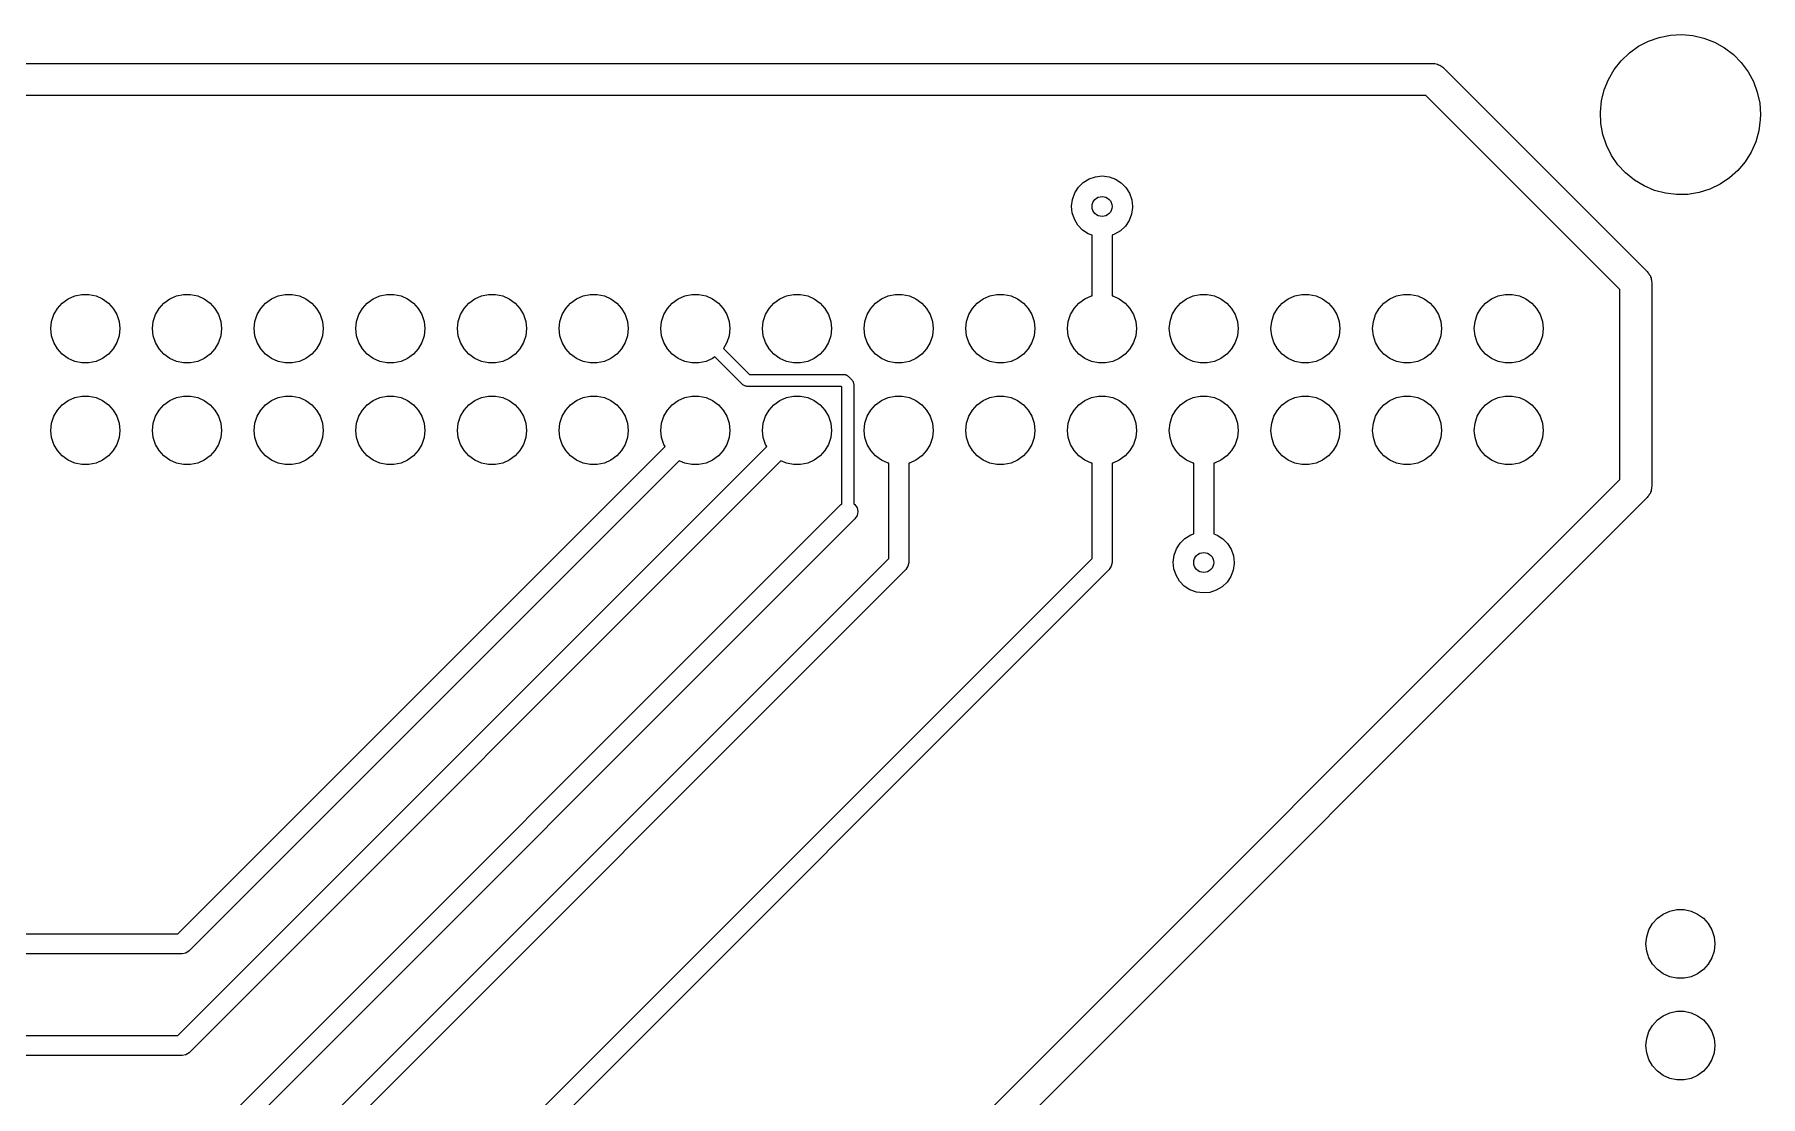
# Model space of a CAD drawing. Extents: x 29 to 117, y -165 to -20.
# Drawn here: x 73.45 to 116.57, y -46.99 to -20.47 of the extents above; entities that cross this region are included whole.
import ezdxf

# ---------------------------------------------------------------- set-up
doc = ezdxf.new("R2010")
doc.units = 0
doc.layers.add('BLACK', color=7, linetype='CONTINUOUS')

msp = doc.modelspace()

# ---------------------------------------------------------------- linework, layer by layer
at = {"layer": 'BLACK', "linetype": 'CONTINUOUS'}
for p, q in [((113.525, -20.7647), (113.776, -20.6345)), ((113.776, -20.6345), (114.042, -20.5409)), ((114.042, -20.5409), (114.319, -20.4858)), ((114.319, -20.4858), (114.601, -20.4702)), ((114.601, -20.4702), (114.883, -20.4946)), ((114.883, -20.4946), (115.158, -20.5584)), ((115.158, -20.5584), (115.422, -20.6603)), ((115.422, -20.6603), (115.668, -20.7984)), ((112.916, -21.3458), (113.091, -21.124)), ((113.091, -21.124), (113.295, -20.929)), ((113.295, -20.929), (113.525, -20.7647)), ((115.668, -20.7984), (115.893, -20.9698)), ((115.893, -20.9698), (116.091, -21.1711)), ((39.16, -21.19), (108.375, -21.19)), ((108.375, -21.19), (108.406, -21.1949)), ((108.406, -21.1949), (108.438, -21.1949)), ((108.438, -21.1949), (108.468, -21.2047)), ((108.468, -21.2047), (108.499, -21.2096)), ((108.499, -21.2096), (108.527, -21.2239)), ((108.527, -21.2239), (108.557, -21.2336)), ((108.557, -21.2336), (108.582, -21.2521)), ((108.582, -21.2521), (108.61, -21.2664)), ((108.61, -21.2664), (108.632, -21.2887)), ((108.632, -21.2887), (108.658, -21.3072)), ((108.658, -21.3072), (113.738, -26.3872)), ((112.774, -21.5901), (112.916, -21.3458)), ((116.091, -21.1711), (116.259, -21.3983)), ((116.259, -21.3983), (116.393, -21.647)), ((108.209, -21.99), (39.3257, -21.99)), ((113.055, -26.8357), (108.209, -21.99)), ((112.6, -22.1261), (112.668, -21.852)), ((112.668, -21.852), (112.774, -21.5901)), ((116.393, -21.647), (116.491, -21.912)), ((116.491, -21.912), (116.55, -22.1882)), ((112.571, -22.4072), (112.6, -22.1261)), ((112.582, -22.6895), (112.571, -22.4072)), ((116.55, -22.1882), (116.57, -22.47)), ((112.633, -22.9674), (112.582, -22.6895)), ((116.566, -22.5956), (116.528, -22.8756)), ((116.57, -22.47), (116.566, -22.5956)), ((112.722, -23.2354), (112.633, -22.9674)), ((112.849, -23.4881), (112.722, -23.2354)), ((116.452, -23.1475), (116.338, -23.4059)), ((116.528, -22.8756), (116.452, -23.1475)), ((113.009, -23.7205), (112.849, -23.4881)), ((116.188, -23.6456), (116.006, -23.8618)), ((116.338, -23.4059), (116.188, -23.6456)), ((99.6509, -24.1645), (99.7956, -24.0755)), ((99.7956, -24.0755), (99.9564, -24.0208)), ((99.9564, -24.0208), (100.125, -24.003)), ((100.125, -24.003), (100.294, -24.0231)), ((100.294, -24.0231), (100.454, -24.0801)), ((100.454, -24.0801), (100.597, -24.1711)), ((113.201, -23.9279), (113.009, -23.7205)), ((113.42, -24.1063), (113.201, -23.9279)), ((113.662, -24.252), (113.42, -24.1063)), ((115.796, -24.0503), (115.561, -24.2073)), ((116.006, -23.8618), (115.796, -24.0503)), ((99.3794, -24.5858), (99.4375, -24.4262)), ((99.4375, -24.4262), (99.5295, -24.2834)), ((99.5295, -24.2834), (99.6509, -24.1645)), ((100.597, -24.1711), (100.717, -24.2917)), ((100.717, -24.2917), (100.807, -24.4358)), ((100.807, -24.4358), (100.863, -24.5962)), ((113.922, -24.3622), (113.662, -24.252)), ((114.195, -24.4346), (113.922, -24.3622)), ((114.476, -24.4678), (114.195, -24.4346)), ((114.758, -24.4611), (114.476, -24.4678)), ((115.037, -24.4147), (114.758, -24.4611)), ((115.306, -24.3296), (115.037, -24.4147)), ((115.561, -24.2073), (115.306, -24.3296)), ((99.3581, -24.7544), (99.3794, -24.5858)), ((99.3747, -24.9234), (99.3581, -24.7544)), ((99.4283, -25.0846), (99.3747, -24.9234)), ((100.858, -24.9545), (100.798, -25.1133)), ((100.882, -24.7863), (100.858, -24.9545)), ((100.863, -24.5962), (100.882, -24.765)), ((100.882, -24.765), (100.882, -24.7863)), ((99.5163, -25.2299), (99.4283, -25.0846)), ((99.6343, -25.3521), (99.5163, -25.2299)), ((99.7764, -25.4451), (99.6343, -25.3521)), ((100.581, -25.372), (100.435, -25.4589)), ((100.704, -25.2548), (100.581, -25.372)), ((100.798, -25.1133), (100.704, -25.2548)), ((99.87, -25.4799), (99.7764, -25.4451)), ((99.87, -26.9927), (99.87, -25.4799)), ((100.435, -25.4589), (100.37, -25.48)), ((100.37, -25.48), (100.37, -26.9927)), ((113.738, -26.3872), (113.756, -26.4126)), ((113.756, -26.4126), (113.779, -26.4349)), ((113.779, -26.4349), (113.793, -26.4629)), ((113.793, -26.4629), (113.811, -26.4884)), ((113.811, -26.4884), (113.821, -26.5183)), ((113.821, -26.5183), (113.835, -26.5464)), ((113.835, -26.5464), (113.84, -26.5775)), ((113.84, -26.5775), (113.85, -26.6074)), ((113.85, -26.6074), (113.85, -26.6389)), ((113.85, -26.6389), (113.855, -26.67)), ((113.855, -26.67), (113.855, -31.75)), ((74.1439, -27.1752), (74.2895, -27.0694)), ((74.2895, -27.0694), (74.4539, -26.9961)), ((74.4539, -26.9961), (74.63, -26.9587)), ((74.63, -26.9587), (74.81, -26.9587)), ((74.81, -26.9587), (74.9861, -26.9961)), ((74.9861, -26.9961), (75.1505, -27.0694)), ((75.1505, -27.0694), (75.2961, -27.1752)), ((76.6839, -27.1752), (76.8295, -27.0694)), ((76.8295, -27.0694), (76.9939, -26.9961)), ((76.9939, -26.9961), (77.17, -26.9587)), ((77.17, -26.9587), (77.35, -26.9587)), ((77.35, -26.9587), (77.5261, -26.9961)), ((77.5261, -26.9961), (77.6905, -27.0694)), ((77.6905, -27.0694), (77.8361, -27.1752)), ((79.2239, -27.1752), (79.3695, -27.0694)), ((79.3695, -27.0694), (79.5339, -26.9961)), ((79.5339, -26.9961), (79.71, -26.9587)), ((79.71, -26.9587), (79.89, -26.9587)), ((79.89, -26.9587), (80.0661, -26.9961)), ((80.0661, -26.9961), (80.2305, -27.0694)), ((80.2305, -27.0694), (80.3761, -27.1752)), ((81.7639, -27.1752), (81.9095, -27.0694)), ((81.9095, -27.0694), (82.0739, -26.9961)), ((82.0739, -26.9961), (82.25, -26.9587)), ((82.25, -26.9587), (82.43, -26.9587)), ((82.43, -26.9587), (82.6061, -26.9961)), ((82.6061, -26.9961), (82.7705, -27.0694)), ((82.7705, -27.0694), (82.9161, -27.1752)), ((84.3039, -27.1752), (84.4495, -27.0694)), ((84.4495, -27.0694), (84.6139, -26.9961)), ((84.6139, -26.9961), (84.79, -26.9587)), ((84.79, -26.9587), (84.97, -26.9587)), ((84.97, -26.9587), (85.1461, -26.9961)), ((85.1461, -26.9961), (85.3105, -27.0694)), ((85.3105, -27.0694), (85.4561, -27.1752)), ((86.8439, -27.1752), (86.9895, -27.0694)), ((86.9895, -27.0694), (87.1539, -26.9961)), ((87.1539, -26.9961), (87.33, -26.9587)), ((87.33, -26.9587), (87.51, -26.9587)), ((87.51, -26.9587), (87.6861, -26.9961)), ((87.6861, -26.9961), (87.8505, -27.0694)), ((87.8505, -27.0694), (87.9961, -27.1752)), ((89.3839, -27.1752), (89.5295, -27.0694)), ((89.5295, -27.0694), (89.6939, -26.9961)), ((89.6939, -26.9961), (89.87, -26.9587)), ((89.87, -26.9587), (90.05, -26.9587)), ((90.05, -26.9587), (90.2261, -26.9961)), ((90.2261, -26.9961), (90.3905, -27.0694)), ((90.3905, -27.0694), (90.5361, -27.1752)), ((91.9239, -27.1752), (92.0695, -27.0694)), ((92.0695, -27.0694), (92.2339, -26.9961)), ((92.2339, -26.9961), (92.41, -26.9587)), ((92.41, -26.9587), (92.59, -26.9587)), ((92.59, -26.9587), (92.7661, -26.9961)), ((92.7661, -26.9961), (92.9305, -27.0694)), ((92.9305, -27.0694), (93.0761, -27.1752)), ((94.4639, -27.1752), (94.6095, -27.0694)), ((94.6095, -27.0694), (94.7739, -26.9961)), ((94.7739, -26.9961), (94.95, -26.9587)), ((94.95, -26.9587), (95.13, -26.9587)), ((95.13, -26.9587), (95.3061, -26.9961)), ((95.3061, -26.9961), (95.4705, -27.0694)), ((95.4705, -27.0694), (95.6161, -27.1752)), ((97.0039, -27.1752), (97.1495, -27.0694)), ((97.1495, -27.0694), (97.3139, -26.9961)), ((97.3139, -26.9961), (97.49, -26.9587)), ((97.49, -26.9587), (97.67, -26.9587)), ((97.67, -26.9587), (97.8461, -26.9961)), ((97.8461, -26.9961), (98.0105, -27.0694)), ((98.0105, -27.0694), (98.1561, -27.1752)), ((99.5439, -27.1752), (99.6895, -27.0694)), ((99.6895, -27.0694), (99.8539, -26.9961)), ((99.8539, -26.9961), (99.87, -26.9927)), ((100.37, -26.9927), (100.386, -26.9961)), ((100.386, -26.9961), (100.55, -27.0694)), ((100.55, -27.0694), (100.696, -27.1752)), ((102.084, -27.1752), (102.23, -27.0694)), ((102.23, -27.0694), (102.394, -26.9961)), ((102.394, -26.9961), (102.57, -26.9587)), ((102.57, -26.9587), (102.75, -26.9587)), ((102.75, -26.9587), (102.926, -26.9961)), ((102.926, -26.9961), (103.09, -27.0694)), ((103.09, -27.0694), (103.236, -27.1752)), ((104.624, -27.1752), (104.769, -27.0694)), ((104.769, -27.0694), (104.934, -26.9961)), ((104.934, -26.9961), (105.11, -26.9587)), ((105.11, -26.9587), (105.29, -26.9587)), ((105.29, -26.9587), (105.466, -26.9961)), ((105.466, -26.9961), (105.63, -27.0694)), ((105.63, -27.0694), (105.776, -27.1752)), ((107.164, -27.1752), (107.309, -27.0694)), ((107.309, -27.0694), (107.474, -26.9961)), ((107.474, -26.9961), (107.65, -26.9587)), ((107.65, -26.9587), (107.83, -26.9587)), ((107.83, -26.9587), (108.006, -26.9961)), ((108.006, -26.9961), (108.17, -27.0694)), ((108.17, -27.0694), (108.316, -27.1752)), ((109.704, -27.1752), (109.849, -27.0694)), ((109.849, -27.0694), (110.014, -26.9961)), ((110.014, -26.9961), (110.19, -26.9587)), ((110.19, -26.9587), (110.37, -26.9587)), ((110.37, -26.9587), (110.546, -26.9961)), ((110.546, -26.9961), (110.71, -27.0694)), ((110.71, -27.0694), (110.856, -27.1752)), ((113.055, -31.5843), (113.055, -26.8357)), ((73.8778, -27.636), (73.9334, -27.4648)), ((73.9334, -27.4648), (74.0234, -27.3089)), ((74.0234, -27.3089), (74.1439, -27.1752)), ((75.2961, -27.1752), (75.4166, -27.3089)), ((75.4166, -27.3089), (75.5066, -27.4648)), ((75.5066, -27.4648), (75.5622, -27.636)), ((76.4178, -27.636), (76.4734, -27.4648)), ((76.4734, -27.4648), (76.5634, -27.3089)), ((76.5634, -27.3089), (76.6839, -27.1752)), ((77.8361, -27.1752), (77.9566, -27.3089)), ((77.9566, -27.3089), (78.0466, -27.4648)), ((78.0466, -27.4648), (78.1022, -27.636)), ((78.9578, -27.636), (79.0134, -27.4648)), ((79.0134, -27.4648), (79.1034, -27.3089)), ((79.1034, -27.3089), (79.2239, -27.1752)), ((80.3761, -27.1752), (80.4966, -27.3089)), ((80.4966, -27.3089), (80.5866, -27.4648)), ((80.5866, -27.4648), (80.6422, -27.636)), ((81.4978, -27.636), (81.5534, -27.4648)), ((81.5534, -27.4648), (81.6434, -27.3089)), ((81.6434, -27.3089), (81.7639, -27.1752)), ((82.9161, -27.1752), (83.0366, -27.3089)), ((83.0366, -27.3089), (83.1266, -27.4648)), ((83.1266, -27.4648), (83.1822, -27.636)), ((84.0378, -27.636), (84.0934, -27.4648)), ((84.0934, -27.4648), (84.1834, -27.3089)), ((84.1834, -27.3089), (84.3039, -27.1752)), ((85.4561, -27.1752), (85.5766, -27.3089)), ((85.5766, -27.3089), (85.6666, -27.4648)), ((85.6666, -27.4648), (85.7222, -27.636)), ((86.5778, -27.636), (86.6334, -27.4648)), ((86.6334, -27.4648), (86.7234, -27.3089)), ((86.7234, -27.3089), (86.8439, -27.1752)), ((87.9961, -27.1752), (88.1166, -27.3089)), ((88.1166, -27.3089), (88.2066, -27.4648)), ((88.2066, -27.4648), (88.2622, -27.636)), ((89.1178, -27.636), (89.1734, -27.4648)), ((89.1734, -27.4648), (89.2634, -27.3089)), ((89.2634, -27.3089), (89.3839, -27.1752)), ((90.5361, -27.1752), (90.6566, -27.3089)), ((90.6566, -27.3089), (90.7466, -27.4648)), ((90.7466, -27.4648), (90.8022, -27.636)), ((91.6578, -27.636), (91.7134, -27.4648)), ((91.7134, -27.4648), (91.8034, -27.3089)), ((91.8034, -27.3089), (91.9239, -27.1752)), ((93.0761, -27.1752), (93.1966, -27.3089)), ((93.1966, -27.3089), (93.2866, -27.4648)), ((93.2866, -27.4648), (93.3422, -27.636)), ((94.1978, -27.636), (94.2534, -27.4648)), ((94.2534, -27.4648), (94.3434, -27.3089)), ((94.3434, -27.3089), (94.4639, -27.1752)), ((95.6161, -27.1752), (95.7366, -27.3089)), ((95.7366, -27.3089), (95.8266, -27.4648)), ((95.8266, -27.4648), (95.8822, -27.636)), ((96.7378, -27.636), (96.7934, -27.4648)), ((96.7934, -27.4648), (96.8834, -27.3089)), ((96.8834, -27.3089), (97.0039, -27.1752)), ((98.1561, -27.1752), (98.2766, -27.3089)), ((98.2766, -27.3089), (98.3666, -27.4648)), ((98.3666, -27.4648), (98.4222, -27.636)), ((99.2778, -27.636), (99.3334, -27.4648)), ((99.3334, -27.4648), (99.4234, -27.3089)), ((99.4234, -27.3089), (99.5439, -27.1752)), ((100.696, -27.1752), (100.817, -27.3089)), ((100.817, -27.3089), (100.907, -27.4648)), ((100.907, -27.4648), (100.962, -27.636)), ((101.818, -27.636), (101.873, -27.4648)), ((101.873, -27.4648), (101.963, -27.3089)), ((101.963, -27.3089), (102.084, -27.1752)), ((103.236, -27.1752), (103.357, -27.3089)), ((103.357, -27.3089), (103.447, -27.4648)), ((103.447, -27.4648), (103.502, -27.636)), ((104.358, -27.636), (104.413, -27.4648)), ((104.413, -27.4648), (104.503, -27.3089)), ((104.503, -27.3089), (104.624, -27.1752)), ((105.776, -27.1752), (105.897, -27.3089)), ((105.897, -27.3089), (105.987, -27.4648)), ((105.987, -27.4648), (106.042, -27.636)), ((106.898, -27.636), (106.953, -27.4648)), ((106.953, -27.4648), (107.043, -27.3089)), ((107.043, -27.3089), (107.164, -27.1752)), ((108.316, -27.1752), (108.437, -27.3089)), ((108.437, -27.3089), (108.527, -27.4648)), ((108.527, -27.4648), (108.582, -27.636)), ((109.438, -27.636), (109.493, -27.4648)), ((109.493, -27.4648), (109.583, -27.3089)), ((109.583, -27.3089), (109.704, -27.1752)), ((110.856, -27.1752), (110.977, -27.3089)), ((110.977, -27.3089), (111.067, -27.4648)), ((111.067, -27.4648), (111.122, -27.636)), ((73.859, -27.815), (73.8778, -27.636)), ((73.8778, -27.994), (73.859, -27.815)), ((73.9334, -28.1652), (73.8778, -27.994)), ((75.5622, -27.994), (75.5066, -28.1652)), ((75.5622, -27.636), (75.581, -27.815)), ((75.581, -27.815), (75.5622, -27.994)), ((76.399, -27.815), (76.4178, -27.636)), ((76.4178, -27.994), (76.399, -27.815)), ((76.4734, -28.1652), (76.4178, -27.994)), ((78.1022, -27.994), (78.0466, -28.1652)), ((78.1022, -27.636), (78.121, -27.815)), ((78.121, -27.815), (78.1022, -27.994)), ((78.939, -27.815), (78.9578, -27.636)), ((78.9578, -27.994), (78.939, -27.815)), ((79.0134, -28.1652), (78.9578, -27.994)), ((80.6422, -27.994), (80.5866, -28.1652)), ((80.6422, -27.636), (80.661, -27.815)), ((80.661, -27.815), (80.6422, -27.994)), ((81.479, -27.815), (81.4978, -27.636)), ((81.4978, -27.994), (81.479, -27.815)), ((81.5534, -28.1652), (81.4978, -27.994)), ((83.1822, -27.994), (83.1266, -28.1652)), ((83.1822, -27.636), (83.201, -27.815)), ((83.201, -27.815), (83.1822, -27.994)), ((84.019, -27.815), (84.0378, -27.636)), ((84.0378, -27.994), (84.019, -27.815)), ((84.0934, -28.1652), (84.0378, -27.994)), ((85.7222, -27.994), (85.6666, -28.1652)), ((85.7222, -27.636), (85.741, -27.815)), ((85.741, -27.815), (85.7222, -27.994)), ((86.559, -27.815), (86.5778, -27.636)), ((86.5778, -27.994), (86.559, -27.815)), ((86.6334, -28.1652), (86.5778, -27.994)), ((88.2622, -27.994), (88.2066, -28.1652)), ((88.2622, -27.636), (88.281, -27.815)), ((88.281, -27.815), (88.2622, -27.994)), ((89.099, -27.815), (89.1178, -27.636)), ((89.1178, -27.994), (89.099, -27.815)), ((89.1734, -28.1652), (89.1178, -27.994)), ((90.8022, -27.994), (90.7466, -28.1652)), ((90.8022, -27.636), (90.821, -27.815)), ((90.821, -27.815), (90.8022, -27.994)), ((91.639, -27.815), (91.6578, -27.636)), ((91.6578, -27.994), (91.639, -27.815)), ((91.7134, -28.1652), (91.6578, -27.994)), ((93.3422, -27.994), (93.2866, -28.1652)), ((93.3422, -27.636), (93.361, -27.815)), ((93.361, -27.815), (93.3422, -27.994)), ((94.179, -27.815), (94.1978, -27.636)), ((94.1978, -27.994), (94.179, -27.815)), ((94.2534, -28.1652), (94.1978, -27.994)), ((95.8822, -27.994), (95.8266, -28.1652)), ((95.8822, -27.636), (95.901, -27.815)), ((95.901, -27.815), (95.8822, -27.994)), ((96.719, -27.815), (96.7378, -27.636)), ((96.7378, -27.994), (96.719, -27.815)), ((96.7934, -28.1652), (96.7378, -27.994)), ((98.4222, -27.994), (98.3666, -28.1652)), ((98.4222, -27.636), (98.441, -27.815)), ((98.441, -27.815), (98.4222, -27.994)), ((99.259, -27.815), (99.2778, -27.636)), ((99.2778, -27.994), (99.259, -27.815)), ((99.3334, -28.1652), (99.2778, -27.994)), ((100.962, -27.994), (100.907, -28.1652)), ((100.962, -27.636), (100.981, -27.815)), ((100.981, -27.815), (100.962, -27.994)), ((101.799, -27.815), (101.818, -27.636)), ((101.818, -27.994), (101.799, -27.815)), ((101.873, -28.1652), (101.818, -27.994)), ((103.502, -27.994), (103.447, -28.1652)), ((103.502, -27.636), (103.521, -27.815)), ((103.521, -27.815), (103.502, -27.994)), ((104.339, -27.815), (104.358, -27.636)), ((104.358, -27.994), (104.339, -27.815)), ((104.413, -28.1652), (104.358, -27.994)), ((106.042, -27.994), (105.987, -28.1652)), ((106.042, -27.636), (106.061, -27.815)), ((106.061, -27.815), (106.042, -27.994)), ((106.879, -27.815), (106.898, -27.636)), ((106.898, -27.994), (106.879, -27.815)), ((106.953, -28.1652), (106.898, -27.994)), ((108.582, -27.994), (108.527, -28.1652)), ((108.582, -27.636), (108.601, -27.815)), ((108.601, -27.815), (108.582, -27.994)), ((109.419, -27.815), (109.438, -27.636)), ((109.438, -27.994), (109.419, -27.815)), ((109.493, -28.1652), (109.438, -27.994)), ((111.122, -27.994), (111.067, -28.1652)), ((111.122, -27.636), (111.141, -27.815)), ((111.141, -27.815), (111.122, -27.994)), ((74.0234, -28.3211), (73.9334, -28.1652)), ((74.1439, -28.4548), (74.0234, -28.3211)), ((74.2895, -28.5606), (74.1439, -28.4548)), ((75.2961, -28.4548), (75.1505, -28.5606)), ((75.4166, -28.3211), (75.2961, -28.4548)), ((75.5066, -28.1652), (75.4166, -28.3211)), ((76.5634, -28.3211), (76.4734, -28.1652)), ((76.6839, -28.4548), (76.5634, -28.3211)), ((76.8295, -28.5606), (76.6839, -28.4548)), ((77.8361, -28.4548), (77.6905, -28.5606)), ((77.9566, -28.3211), (77.8361, -28.4548)), ((78.0466, -28.1652), (77.9566, -28.3211)), ((79.1034, -28.3211), (79.0134, -28.1652)), ((79.2239, -28.4548), (79.1034, -28.3211)), ((79.3695, -28.5606), (79.2239, -28.4548)), ((80.3761, -28.4548), (80.2305, -28.5606)), ((80.4966, -28.3211), (80.3761, -28.4548)), ((80.5866, -28.1652), (80.4966, -28.3211)), ((81.6434, -28.3211), (81.5534, -28.1652)), ((81.7639, -28.4548), (81.6434, -28.3211)), ((81.9095, -28.5606), (81.7639, -28.4548)), ((82.9161, -28.4548), (82.7705, -28.5606)), ((83.0366, -28.3211), (82.9161, -28.4548)), ((83.1266, -28.1652), (83.0366, -28.3211)), ((84.1834, -28.3211), (84.0934, -28.1652)), ((84.3039, -28.4548), (84.1834, -28.3211)), ((84.4495, -28.5606), (84.3039, -28.4548)), ((85.4561, -28.4548), (85.3105, -28.5606)), ((85.5766, -28.3211), (85.4561, -28.4548)), ((85.6666, -28.1652), (85.5766, -28.3211)), ((86.7234, -28.3211), (86.6334, -28.1652)), ((86.8439, -28.4548), (86.7234, -28.3211)), ((86.9895, -28.5606), (86.8439, -28.4548)), ((87.9961, -28.4548), (87.8505, -28.5606)), ((88.1166, -28.3211), (87.9961, -28.4548)), ((88.2066, -28.1652), (88.1166, -28.3211)), ((89.2634, -28.3211), (89.1734, -28.1652)), ((89.3839, -28.4548), (89.2634, -28.3211)), ((89.5295, -28.5606), (89.3839, -28.4548)), ((90.7466, -28.1652), (90.6645, -28.3074)), ((90.6645, -28.3074), (91.3158, -28.9586)), ((91.8034, -28.3211), (91.7134, -28.1652)), ((91.9239, -28.4548), (91.8034, -28.3211)), ((92.0695, -28.5606), (91.9239, -28.4548)), ((93.0761, -28.4548), (92.9305, -28.5606)), ((93.1966, -28.3211), (93.0761, -28.4548)), ((93.2866, -28.1652), (93.1966, -28.3211)), ((94.3434, -28.3211), (94.2534, -28.1652)), ((94.4639, -28.4548), (94.3434, -28.3211)), ((94.6095, -28.5606), (94.4639, -28.4548)), ((95.6161, -28.4548), (95.4705, -28.5606)), ((95.7366, -28.3211), (95.6161, -28.4548)), ((95.8266, -28.1652), (95.7366, -28.3211)), ((96.8834, -28.3211), (96.7934, -28.1652)), ((97.0039, -28.4548), (96.8834, -28.3211)), ((97.1495, -28.5606), (97.0039, -28.4548)), ((98.1561, -28.4548), (98.0105, -28.5606)), ((98.2766, -28.3211), (98.1561, -28.4548)), ((98.3666, -28.1652), (98.2766, -28.3211)), ((99.4234, -28.3211), (99.3334, -28.1652)), ((99.5439, -28.4548), (99.4234, -28.3211)), ((99.6895, -28.5606), (99.5439, -28.4548)), ((100.696, -28.4548), (100.55, -28.5606)), ((100.817, -28.3211), (100.696, -28.4548)), ((100.907, -28.1652), (100.817, -28.3211)), ((101.963, -28.3211), (101.873, -28.1652)), ((102.084, -28.4548), (101.963, -28.3211)), ((102.23, -28.5606), (102.084, -28.4548)), ((103.236, -28.4548), (103.09, -28.5606)), ((103.357, -28.3211), (103.236, -28.4548)), ((103.447, -28.1652), (103.357, -28.3211)), ((104.503, -28.3211), (104.413, -28.1652)), ((104.624, -28.4548), (104.503, -28.3211)), ((104.769, -28.5606), (104.624, -28.4548)), ((105.776, -28.4548), (105.63, -28.5606)), ((105.897, -28.3211), (105.776, -28.4548)), ((105.987, -28.1652), (105.897, -28.3211)), ((107.043, -28.3211), (106.953, -28.1652)), ((107.164, -28.4548), (107.043, -28.3211)), ((107.309, -28.5606), (107.164, -28.4548)), ((108.316, -28.4548), (108.17, -28.5606)), ((108.437, -28.3211), (108.316, -28.4548)), ((108.527, -28.1652), (108.437, -28.3211)), ((109.583, -28.3211), (109.493, -28.1652)), ((109.704, -28.4548), (109.583, -28.3211)), ((109.849, -28.5606), (109.704, -28.4548)), ((110.856, -28.4548), (110.71, -28.5606)), ((110.977, -28.3211), (110.856, -28.4548)), ((111.067, -28.1652), (110.977, -28.3211)), ((74.4539, -28.6339), (74.2895, -28.5606)), ((74.63, -28.6713), (74.4539, -28.6339)), ((74.81, -28.6713), (74.63, -28.6713)), ((74.9861, -28.6339), (74.81, -28.6713)), ((75.1505, -28.5606), (74.9861, -28.6339)), ((76.9939, -28.6339), (76.8295, -28.5606)), ((77.17, -28.6713), (76.9939, -28.6339)), ((77.35, -28.6713), (77.17, -28.6713)), ((77.5261, -28.6339), (77.35, -28.6713)), ((77.6905, -28.5606), (77.5261, -28.6339)), ((79.5339, -28.6339), (79.3695, -28.5606)), ((79.71, -28.6713), (79.5339, -28.6339)), ((79.89, -28.6713), (79.71, -28.6713)), ((80.0661, -28.6339), (79.89, -28.6713)), ((80.2305, -28.5606), (80.0661, -28.6339)), ((82.0739, -28.6339), (81.9095, -28.5606)), ((82.25, -28.6713), (82.0739, -28.6339)), ((82.43, -28.6713), (82.25, -28.6713)), ((82.6061, -28.6339), (82.43, -28.6713)), ((82.7705, -28.5606), (82.6061, -28.6339)), ((84.6139, -28.6339), (84.4495, -28.5606)), ((84.79, -28.6713), (84.6139, -28.6339)), ((84.97, -28.6713), (84.79, -28.6713)), ((85.1461, -28.6339), (84.97, -28.6713)), ((85.3105, -28.5606), (85.1461, -28.6339)), ((87.1539, -28.6339), (86.9895, -28.5606)), ((87.33, -28.6713), (87.1539, -28.6339)), ((87.51, -28.6713), (87.33, -28.6713)), ((87.6861, -28.6339), (87.51, -28.6713)), ((87.8505, -28.5606), (87.6861, -28.6339)), ((89.6939, -28.6339), (89.5295, -28.5606)), ((89.87, -28.6713), (89.6939, -28.6339)), ((90.05, -28.6713), (89.87, -28.6713)), ((90.2261, -28.6339), (90.05, -28.6713)), ((90.3905, -28.5606), (90.2261, -28.6339)), ((90.4502, -28.5173), (90.3905, -28.5606)), ((91.1476, -29.2147), (90.4502, -28.5173)), ((92.2339, -28.6339), (92.0695, -28.5606)), ((92.41, -28.6713), (92.2339, -28.6339)), ((92.59, -28.6713), (92.41, -28.6713)), ((92.7661, -28.6339), (92.59, -28.6713)), ((92.9305, -28.5606), (92.7661, -28.6339)), ((94.7739, -28.6339), (94.6095, -28.5606)), ((94.95, -28.6713), (94.7739, -28.6339)), ((95.13, -28.6713), (94.95, -28.6713)), ((95.3061, -28.6339), (95.13, -28.6713)), ((95.4705, -28.5606), (95.3061, -28.6339)), ((97.3139, -28.6339), (97.1495, -28.5606)), ((97.49, -28.6713), (97.3139, -28.6339)), ((97.67, -28.6713), (97.49, -28.6713)), ((97.8461, -28.6339), (97.67, -28.6713)), ((98.0105, -28.5606), (97.8461, -28.6339)), ((99.8539, -28.6339), (99.6895, -28.5606)), ((100.03, -28.6713), (99.8539, -28.6339)), ((100.21, -28.6713), (100.03, -28.6713)), ((100.386, -28.6339), (100.21, -28.6713)), ((100.55, -28.5606), (100.386, -28.6339)), ((102.394, -28.6339), (102.23, -28.5606)), ((102.57, -28.6713), (102.394, -28.6339)), ((102.75, -28.6713), (102.57, -28.6713)), ((102.926, -28.6339), (102.75, -28.6713)), ((103.09, -28.5606), (102.926, -28.6339)), ((104.934, -28.6339), (104.769, -28.5606)), ((105.11, -28.6713), (104.934, -28.6339)), ((105.29, -28.6713), (105.11, -28.6713)), ((105.466, -28.6339), (105.29, -28.6713)), ((105.63, -28.5606), (105.466, -28.6339)), ((107.474, -28.6339), (107.309, -28.5606)), ((107.65, -28.6713), (107.474, -28.6339)), ((107.83, -28.6713), (107.65, -28.6713)), ((108.006, -28.6339), (107.83, -28.6713)), ((108.17, -28.5606), (108.006, -28.6339)), ((110.014, -28.6339), (109.849, -28.5606)), ((110.19, -28.6713), (110.014, -28.6339)), ((110.37, -28.6713), (110.19, -28.6713)), ((110.546, -28.6339), (110.37, -28.6713)), ((110.71, -28.5606), (110.546, -28.6339)), ((91.1647, -29.2246), (91.1476, -29.2147)), ((91.1786, -29.2385), (91.1647, -29.2246)), ((91.1977, -29.2436), (91.1786, -29.2385)), ((91.2148, -29.2535), (91.1977, -29.2436)), ((91.2346, -29.2535), (91.2148, -29.2535)), ((91.2536, -29.2586), (91.2346, -29.2535)), ((93.6065, -29.2586), (91.2536, -29.2586)), ((91.3158, -28.9586), (93.6686, -28.9586)), ((93.62, -29.2721), (93.6065, -29.2586)), ((93.62, -32.1903), (93.62, -29.2721)), ((93.6686, -28.9586), (93.6877, -28.9637)), ((93.6877, -28.9637), (93.7075, -28.9637)), ((93.7075, -28.9637), (93.7246, -28.9736)), ((93.7246, -28.9736), (93.7436, -28.9787)), ((93.7436, -28.9787), (93.7576, -28.9927)), ((93.7576, -28.9927), (93.7747, -29.0026)), ((93.7747, -29.0026), (93.8761, -29.1039)), ((93.8761, -29.1039), (93.8859, -29.121)), ((93.8859, -29.121), (93.8999, -29.135)), ((93.8999, -29.135), (93.905, -29.1541)), ((93.905, -29.1541), (93.9149, -29.1712)), ((93.9149, -29.1712), (93.9149, -29.1909)), ((93.9149, -29.1909), (93.92, -29.21)), ((93.92, -29.21), (93.92, -32.1903)), ((74.0234, -29.8489), (74.1439, -29.7152)), ((74.1439, -29.7152), (74.2895, -29.6094)), ((74.2895, -29.6094), (74.4539, -29.5361)), ((74.4539, -29.5361), (74.63, -29.4987)), ((74.63, -29.4987), (74.81, -29.4987)), ((74.81, -29.4987), (74.9861, -29.5361)), ((74.9861, -29.5361), (75.1505, -29.6094)), ((75.1505, -29.6094), (75.2961, -29.7152)), ((75.2961, -29.7152), (75.4166, -29.8489)), ((76.5634, -29.8489), (76.6839, -29.7152)), ((76.6839, -29.7152), (76.8295, -29.6094)), ((76.8295, -29.6094), (76.9939, -29.5361)), ((76.9939, -29.5361), (77.17, -29.4987)), ((77.17, -29.4987), (77.35, -29.4987)), ((77.35, -29.4987), (77.5261, -29.5361)), ((77.5261, -29.5361), (77.6905, -29.6094)), ((77.6905, -29.6094), (77.8361, -29.7152)), ((77.8361, -29.7152), (77.9566, -29.8489)), ((79.1034, -29.8489), (79.2239, -29.7152)), ((79.2239, -29.7152), (79.3695, -29.6094)), ((79.3695, -29.6094), (79.5339, -29.5361)), ((79.5339, -29.5361), (79.71, -29.4987)), ((79.71, -29.4987), (79.89, -29.4987)), ((79.89, -29.4987), (80.0661, -29.5361)), ((80.0661, -29.5361), (80.2305, -29.6094)), ((80.2305, -29.6094), (80.3761, -29.7152)), ((80.3761, -29.7152), (80.4966, -29.8489)), ((81.6434, -29.8489), (81.7639, -29.7152)), ((81.7639, -29.7152), (81.9095, -29.6094)), ((81.9095, -29.6094), (82.0739, -29.5361)), ((82.0739, -29.5361), (82.25, -29.4987)), ((82.25, -29.4987), (82.43, -29.4987)), ((82.43, -29.4987), (82.6061, -29.5361)), ((82.6061, -29.5361), (82.7705, -29.6094)), ((82.7705, -29.6094), (82.9161, -29.7152)), ((82.9161, -29.7152), (83.0366, -29.8489)), ((84.1834, -29.8489), (84.3039, -29.7152)), ((84.3039, -29.7152), (84.4495, -29.6094)), ((84.4495, -29.6094), (84.6139, -29.5361)), ((84.6139, -29.5361), (84.79, -29.4987)), ((84.79, -29.4987), (84.97, -29.4987)), ((84.97, -29.4987), (85.1461, -29.5361)), ((85.1461, -29.5361), (85.3105, -29.6094)), ((85.3105, -29.6094), (85.4561, -29.7152)), ((85.4561, -29.7152), (85.5766, -29.8489)), ((86.7234, -29.8489), (86.8439, -29.7152)), ((86.8439, -29.7152), (86.9895, -29.6094)), ((86.9895, -29.6094), (87.1539, -29.5361)), ((87.1539, -29.5361), (87.33, -29.4987)), ((87.33, -29.4987), (87.51, -29.4987)), ((87.51, -29.4987), (87.6861, -29.5361)), ((87.6861, -29.5361), (87.8505, -29.6094)), ((87.8505, -29.6094), (87.9961, -29.7152)), ((87.9961, -29.7152), (88.1166, -29.8489)), ((89.2634, -29.8489), (89.3839, -29.7152)), ((89.3839, -29.7152), (89.5295, -29.6094)), ((89.5295, -29.6094), (89.6939, -29.5361)), ((89.6939, -29.5361), (89.87, -29.4987)), ((89.87, -29.4987), (90.05, -29.4987)), ((90.05, -29.4987), (90.2261, -29.5361)), ((90.2261, -29.5361), (90.3905, -29.6094)), ((90.3905, -29.6094), (90.5361, -29.7152)), ((90.5361, -29.7152), (90.6566, -29.8489)), ((91.8034, -29.8489), (91.9239, -29.7152)), ((91.9239, -29.7152), (92.0695, -29.6094)), ((92.0695, -29.6094), (92.2339, -29.5361)), ((92.2339, -29.5361), (92.41, -29.4987)), ((92.41, -29.4987), (92.59, -29.4987)), ((92.59, -29.4987), (92.7661, -29.5361)), ((92.7661, -29.5361), (92.9305, -29.6094)), ((92.9305, -29.6094), (93.0761, -29.7152)), ((93.0761, -29.7152), (93.1966, -29.8489)), ((94.3434, -29.8489), (94.4639, -29.7152)), ((94.4639, -29.7152), (94.6095, -29.6094)), ((94.6095, -29.6094), (94.7739, -29.5361)), ((94.7739, -29.5361), (94.95, -29.4987)), ((94.95, -29.4987), (95.13, -29.4987)), ((95.13, -29.4987), (95.3061, -29.5361)), ((95.3061, -29.5361), (95.4705, -29.6094)), ((95.4705, -29.6094), (95.6161, -29.7152)), ((95.6161, -29.7152), (95.7366, -29.8489)), ((96.8834, -29.8489), (97.0039, -29.7152)), ((97.0039, -29.7152), (97.1495, -29.6094)), ((97.1495, -29.6094), (97.3139, -29.5361)), ((97.3139, -29.5361), (97.49, -29.4987)), ((97.49, -29.4987), (97.67, -29.4987)), ((97.67, -29.4987), (97.8461, -29.5361)), ((97.8461, -29.5361), (98.0105, -29.6094)), ((98.0105, -29.6094), (98.1561, -29.7152)), ((98.1561, -29.7152), (98.2766, -29.8489)), ((99.4234, -29.8489), (99.5439, -29.7152)), ((99.5439, -29.7152), (99.6895, -29.6094)), ((99.6895, -29.6094), (99.8539, -29.5361)), ((99.8539, -29.5361), (100.03, -29.4987)), ((100.03, -29.4987), (100.21, -29.4987)), ((100.21, -29.4987), (100.386, -29.5361)), ((100.386, -29.5361), (100.55, -29.6094)), ((100.55, -29.6094), (100.696, -29.7152)), ((100.696, -29.7152), (100.817, -29.8489)), ((101.963, -29.8489), (102.084, -29.7152)), ((102.084, -29.7152), (102.23, -29.6094)), ((102.23, -29.6094), (102.394, -29.5361)), ((102.394, -29.5361), (102.57, -29.4987)), ((102.57, -29.4987), (102.75, -29.4987)), ((102.75, -29.4987), (102.926, -29.5361)), ((102.926, -29.5361), (103.09, -29.6094)), ((103.09, -29.6094), (103.236, -29.7152)), ((103.236, -29.7152), (103.357, -29.8489)), ((104.503, -29.8489), (104.624, -29.7152)), ((104.624, -29.7152), (104.769, -29.6094)), ((104.769, -29.6094), (104.934, -29.5361)), ((104.934, -29.5361), (105.11, -29.4987)), ((105.11, -29.4987), (105.29, -29.4987)), ((105.29, -29.4987), (105.466, -29.5361)), ((105.466, -29.5361), (105.63, -29.6094)), ((105.63, -29.6094), (105.776, -29.7152)), ((105.776, -29.7152), (105.897, -29.8489)), ((107.043, -29.8489), (107.164, -29.7152)), ((107.164, -29.7152), (107.309, -29.6094)), ((107.309, -29.6094), (107.474, -29.5361)), ((107.474, -29.5361), (107.65, -29.4987)), ((107.65, -29.4987), (107.83, -29.4987)), ((107.83, -29.4987), (108.006, -29.5361)), ((108.006, -29.5361), (108.17, -29.6094)), ((108.17, -29.6094), (108.316, -29.7152)), ((108.316, -29.7152), (108.437, -29.8489)), ((109.583, -29.8489), (109.704, -29.7152)), ((109.704, -29.7152), (109.849, -29.6094)), ((109.849, -29.6094), (110.014, -29.5361)), ((110.014, -29.5361), (110.19, -29.4987)), ((110.19, -29.4987), (110.37, -29.4987)), ((110.37, -29.4987), (110.546, -29.5361)), ((110.546, -29.5361), (110.71, -29.6094)), ((110.71, -29.6094), (110.856, -29.7152)), ((110.856, -29.7152), (110.977, -29.8489)), ((73.859, -30.355), (73.8778, -30.176)), ((73.8778, -30.176), (73.9334, -30.0048)), ((73.9334, -30.0048), (74.0234, -29.8489)), ((75.4166, -29.8489), (75.5066, -30.0048)), ((75.5066, -30.0048), (75.5622, -30.176)), ((75.5622, -30.176), (75.581, -30.355)), ((76.399, -30.355), (76.4178, -30.176)), ((76.4178, -30.176), (76.4734, -30.0048)), ((76.4734, -30.0048), (76.5634, -29.8489)), ((77.9566, -29.8489), (78.0466, -30.0048)), ((78.0466, -30.0048), (78.1022, -30.176)), ((78.1022, -30.176), (78.121, -30.355)), ((78.939, -30.355), (78.9578, -30.176)), ((78.9578, -30.176), (79.0134, -30.0048)), ((79.0134, -30.0048), (79.1034, -29.8489)), ((80.4966, -29.8489), (80.5866, -30.0048)), ((80.5866, -30.0048), (80.6422, -30.176)), ((80.6422, -30.176), (80.661, -30.355)), ((81.479, -30.355), (81.4978, -30.176)), ((81.4978, -30.176), (81.5534, -30.0048)), ((81.5534, -30.0048), (81.6434, -29.8489)), ((83.0366, -29.8489), (83.1266, -30.0048)), ((83.1266, -30.0048), (83.1822, -30.176)), ((83.1822, -30.176), (83.201, -30.355)), ((84.019, -30.355), (84.0378, -30.176)), ((84.0378, -30.176), (84.0934, -30.0048)), ((84.0934, -30.0048), (84.1834, -29.8489)), ((85.5766, -29.8489), (85.6666, -30.0048)), ((85.6666, -30.0048), (85.7222, -30.176)), ((85.7222, -30.176), (85.741, -30.355)), ((86.559, -30.355), (86.5778, -30.176)), ((86.5778, -30.176), (86.6334, -30.0048)), ((86.6334, -30.0048), (86.7234, -29.8489)), ((88.1166, -29.8489), (88.2066, -30.0048)), ((88.2066, -30.0048), (88.2622, -30.176)), ((88.2622, -30.176), (88.281, -30.355)), ((89.099, -30.355), (89.1178, -30.176)), ((89.1178, -30.176), (89.1734, -30.0048)), ((89.1734, -30.0048), (89.2634, -29.8489)), ((90.6566, -29.8489), (90.7466, -30.0048)), ((90.7466, -30.0048), (90.8022, -30.176)), ((90.8022, -30.176), (90.821, -30.355)), ((91.639, -30.355), (91.6578, -30.176)), ((91.6578, -30.176), (91.7134, -30.0048)), ((91.7134, -30.0048), (91.8034, -29.8489)), ((93.1966, -29.8489), (93.2866, -30.0048)), ((93.2866, -30.0048), (93.3422, -30.176)), ((93.3422, -30.176), (93.361, -30.355)), ((94.179, -30.355), (94.1978, -30.176)), ((94.1978, -30.176), (94.2534, -30.0048)), ((94.2534, -30.0048), (94.3434, -29.8489)), ((95.7366, -29.8489), (95.8266, -30.0048)), ((95.8266, -30.0048), (95.8822, -30.176)), ((95.8822, -30.176), (95.901, -30.355)), ((96.719, -30.355), (96.7378, -30.176)), ((96.7378, -30.176), (96.7934, -30.0048)), ((96.7934, -30.0048), (96.8834, -29.8489)), ((98.2766, -29.8489), (98.3666, -30.0048)), ((98.3666, -30.0048), (98.4222, -30.176)), ((98.4222, -30.176), (98.441, -30.355)), ((99.259, -30.355), (99.2778, -30.176)), ((99.2778, -30.176), (99.3334, -30.0048)), ((99.3334, -30.0048), (99.4234, -29.8489)), ((100.817, -29.8489), (100.907, -30.0048)), ((100.907, -30.0048), (100.962, -30.176)), ((100.962, -30.176), (100.981, -30.355)), ((101.799, -30.355), (101.818, -30.176)), ((101.818, -30.176), (101.873, -30.0048)), ((101.873, -30.0048), (101.963, -29.8489)), ((103.357, -29.8489), (103.447, -30.0048)), ((103.447, -30.0048), (103.502, -30.176)), ((103.502, -30.176), (103.521, -30.355)), ((104.339, -30.355), (104.358, -30.176)), ((104.358, -30.176), (104.413, -30.0048)), ((104.413, -30.0048), (104.503, -29.8489)), ((105.897, -29.8489), (105.987, -30.0048)), ((105.987, -30.0048), (106.042, -30.176)), ((106.042, -30.176), (106.061, -30.355)), ((106.879, -30.355), (106.898, -30.176)), ((106.898, -30.176), (106.953, -30.0048)), ((106.953, -30.0048), (107.043, -29.8489)), ((108.437, -29.8489), (108.527, -30.0048)), ((108.527, -30.0048), (108.582, -30.176)), ((108.582, -30.176), (108.601, -30.355)), ((109.419, -30.355), (109.438, -30.176)), ((109.438, -30.176), (109.493, -30.0048)), ((109.493, -30.0048), (109.583, -29.8489)), ((110.977, -29.8489), (111.067, -30.0048)), ((111.067, -30.0048), (111.122, -30.176)), ((111.122, -30.176), (111.141, -30.355)), ((73.8778, -30.534), (73.859, -30.355)), ((73.9334, -30.7052), (73.8778, -30.534)), ((75.5622, -30.534), (75.5066, -30.7052)), ((75.581, -30.355), (75.5622, -30.534)), ((76.4178, -30.534), (76.399, -30.355)), ((76.4734, -30.7052), (76.4178, -30.534)), ((78.1022, -30.534), (78.0466, -30.7052)), ((78.121, -30.355), (78.1022, -30.534)), ((78.9578, -30.534), (78.939, -30.355)), ((79.0134, -30.7052), (78.9578, -30.534)), ((80.6422, -30.534), (80.5866, -30.7052)), ((80.661, -30.355), (80.6422, -30.534)), ((81.4978, -30.534), (81.479, -30.355)), ((81.5534, -30.7052), (81.4978, -30.534)), ((83.1822, -30.534), (83.1266, -30.7052)), ((83.201, -30.355), (83.1822, -30.534)), ((84.0378, -30.534), (84.019, -30.355)), ((84.0934, -30.7052), (84.0378, -30.534)), ((85.7222, -30.534), (85.6666, -30.7052)), ((85.741, -30.355), (85.7222, -30.534)), ((86.5778, -30.534), (86.559, -30.355)), ((86.6334, -30.7052), (86.5778, -30.534)), ((88.2622, -30.534), (88.2066, -30.7052)), ((88.281, -30.355), (88.2622, -30.534)), ((89.1178, -30.534), (89.099, -30.355)), ((89.1734, -30.7052), (89.1178, -30.534)), ((90.8022, -30.534), (90.7466, -30.7052)), ((90.821, -30.355), (90.8022, -30.534)), ((91.6578, -30.534), (91.639, -30.355)), ((91.7134, -30.7052), (91.6578, -30.534)), ((93.3422, -30.534), (93.2866, -30.7052)), ((93.361, -30.355), (93.3422, -30.534)), ((94.1978, -30.534), (94.179, -30.355)), ((94.2534, -30.7052), (94.1978, -30.534)), ((95.8822, -30.534), (95.8266, -30.7052)), ((95.901, -30.355), (95.8822, -30.534)), ((96.7378, -30.534), (96.719, -30.355)), ((96.7934, -30.7052), (96.7378, -30.534)), ((98.4222, -30.534), (98.3666, -30.7052)), ((98.441, -30.355), (98.4222, -30.534)), ((99.2778, -30.534), (99.259, -30.355)), ((99.3334, -30.7052), (99.2778, -30.534)), ((100.962, -30.534), (100.907, -30.7052)), ((100.981, -30.355), (100.962, -30.534)), ((101.818, -30.534), (101.799, -30.355)), ((101.873, -30.7052), (101.818, -30.534)), ((103.502, -30.534), (103.447, -30.7052)), ((103.521, -30.355), (103.502, -30.534)), ((104.358, -30.534), (104.339, -30.355)), ((104.413, -30.7052), (104.358, -30.534)), ((106.042, -30.534), (105.987, -30.7052)), ((106.061, -30.355), (106.042, -30.534)), ((106.898, -30.534), (106.879, -30.355)), ((106.953, -30.7052), (106.898, -30.534)), ((108.582, -30.534), (108.527, -30.7052)), ((108.601, -30.355), (108.582, -30.534)), ((109.438, -30.534), (109.419, -30.355)), ((109.493, -30.7052), (109.438, -30.534)), ((111.122, -30.534), (111.067, -30.7052)), ((111.141, -30.355), (111.122, -30.534)), ((74.0234, -30.8611), (73.9334, -30.7052)), ((74.1439, -30.9948), (74.0234, -30.8611)), ((74.2895, -31.1006), (74.1439, -30.9948)), ((75.2961, -30.9948), (75.1505, -31.1006)), ((75.4166, -30.8611), (75.2961, -30.9948)), ((75.5066, -30.7052), (75.4166, -30.8611)), ((76.5634, -30.8611), (76.4734, -30.7052)), ((76.6839, -30.9948), (76.5634, -30.8611)), ((76.8295, -31.1006), (76.6839, -30.9948)), ((77.0314, -45.47), (91.7437, -30.7577)), ((77.0314, -42.93), (89.2037, -30.7577)), ((77.8361, -30.9948), (77.6905, -31.1006)), ((77.9566, -30.8611), (77.8361, -30.9948)), ((78.0466, -30.7052), (77.9566, -30.8611)), ((79.1034, -30.8611), (79.0134, -30.7052)), ((79.2239, -30.9948), (79.1034, -30.8611)), ((79.3695, -31.1006), (79.2239, -30.9948)), ((80.3761, -30.9948), (80.2305, -31.1006)), ((80.4966, -30.8611), (80.3761, -30.9948)), ((80.5866, -30.7052), (80.4966, -30.8611)), ((81.6434, -30.8611), (81.5534, -30.7052)), ((81.7639, -30.9948), (81.6434, -30.8611)), ((81.9095, -31.1006), (81.7639, -30.9948)), ((82.9161, -30.9948), (82.7705, -31.1006)), ((83.0366, -30.8611), (82.9161, -30.9948)), ((83.1266, -30.7052), (83.0366, -30.8611)), ((84.1834, -30.8611), (84.0934, -30.7052)), ((84.3039, -30.9948), (84.1834, -30.8611)), ((84.4495, -31.1006), (84.3039, -30.9948)), ((85.4561, -30.9948), (85.3105, -31.1006)), ((85.5766, -30.8611), (85.4561, -30.9948)), ((85.6666, -30.7052), (85.5766, -30.8611)), ((86.7234, -30.8611), (86.6334, -30.7052)), ((86.8439, -30.9948), (86.7234, -30.8611)), ((86.9895, -31.1006), (86.8439, -30.9948)), ((87.9961, -30.9948), (87.8505, -31.1006)), ((88.1166, -30.8611), (87.9961, -30.9948)), ((88.2066, -30.7052), (88.1166, -30.8611)), ((89.2037, -30.7577), (89.1734, -30.7052)), ((90.5361, -30.9948), (90.3905, -31.1006)), ((90.6566, -30.8611), (90.5361, -30.9948)), ((90.7466, -30.7052), (90.6566, -30.8611)), ((91.7437, -30.7577), (91.7134, -30.7052)), ((93.0761, -30.9948), (92.9305, -31.1006)), ((93.1966, -30.8611), (93.0761, -30.9948)), ((93.2866, -30.7052), (93.1966, -30.8611)), ((94.3434, -30.8611), (94.2534, -30.7052)), ((94.4639, -30.9948), (94.3434, -30.8611)), ((94.6095, -31.1006), (94.4639, -30.9948)), ((95.6161, -30.9948), (95.4705, -31.1006)), ((95.7366, -30.8611), (95.6161, -30.9948)), ((95.8266, -30.7052), (95.7366, -30.8611)), ((96.8834, -30.8611), (96.7934, -30.7052)), ((97.0039, -30.9948), (96.8834, -30.8611)), ((97.1495, -31.1006), (97.0039, -30.9948)), ((98.1561, -30.9948), (98.0105, -31.1006)), ((98.2766, -30.8611), (98.1561, -30.9948)), ((98.3666, -30.7052), (98.2766, -30.8611)), ((99.4234, -30.8611), (99.3334, -30.7052)), ((99.5439, -30.9948), (99.4234, -30.8611)), ((99.6895, -31.1006), (99.5439, -30.9948)), ((100.696, -30.9948), (100.55, -31.1006)), ((100.817, -30.8611), (100.696, -30.9948)), ((100.907, -30.7052), (100.817, -30.8611)), ((101.963, -30.8611), (101.873, -30.7052)), ((102.084, -30.9948), (101.963, -30.8611)), ((102.23, -31.1006), (102.084, -30.9948)), ((103.236, -30.9948), (103.09, -31.1006)), ((103.357, -30.8611), (103.236, -30.9948)), ((103.447, -30.7052), (103.357, -30.8611)), ((104.503, -30.8611), (104.413, -30.7052)), ((104.624, -30.9948), (104.503, -30.8611)), ((104.769, -31.1006), (104.624, -30.9948)), ((105.776, -30.9948), (105.63, -31.1006)), ((105.897, -30.8611), (105.776, -30.9948)), ((105.987, -30.7052), (105.897, -30.8611)), ((107.043, -30.8611), (106.953, -30.7052)), ((107.164, -30.9948), (107.043, -30.8611)), ((107.309, -31.1006), (107.164, -30.9948)), ((108.316, -30.9948), (108.17, -31.1006)), ((108.437, -30.8611), (108.316, -30.9948)), ((108.527, -30.7052), (108.437, -30.8611)), ((109.583, -30.8611), (109.493, -30.7052)), ((109.704, -30.9948), (109.583, -30.8611)), ((109.849, -31.1006), (109.704, -30.9948)), ((110.856, -30.9948), (110.71, -31.1006)), ((110.977, -30.8611), (110.856, -30.9948)), ((111.067, -30.7052), (110.977, -30.8611)), ((74.4539, -31.1739), (74.2895, -31.1006)), ((74.63, -31.2113), (74.4539, -31.1739)), ((74.81, -31.2113), (74.63, -31.2113)), ((74.9861, -31.1739), (74.81, -31.2113)), ((75.1505, -31.1006), (74.9861, -31.1739)), ((76.9939, -31.1739), (76.8295, -31.1006)), ((77.17, -31.2113), (76.9939, -31.1739)), ((77.35, -31.2113), (77.17, -31.2113)), ((92.0961, -31.1125), (77.3118, -45.8968)), ((89.5561, -31.1125), (77.3118, -43.3568)), ((77.5261, -31.1739), (77.35, -31.2113)), ((77.6905, -31.1006), (77.5261, -31.1739)), ((79.5339, -31.1739), (79.3695, -31.1006)), ((79.71, -31.2113), (79.5339, -31.1739)), ((79.89, -31.2113), (79.71, -31.2113)), ((80.0661, -31.1739), (79.89, -31.2113)), ((80.2305, -31.1006), (80.0661, -31.1739)), ((82.0739, -31.1739), (81.9095, -31.1006)), ((82.25, -31.2113), (82.0739, -31.1739)), ((82.43, -31.2113), (82.25, -31.2113)), ((82.6061, -31.1739), (82.43, -31.2113)), ((82.7705, -31.1006), (82.6061, -31.1739)), ((84.6139, -31.1739), (84.4495, -31.1006)), ((84.79, -31.2113), (84.6139, -31.1739)), ((84.97, -31.2113), (84.79, -31.2113)), ((85.1461, -31.1739), (84.97, -31.2113)), ((85.3105, -31.1006), (85.1461, -31.1739)), ((87.1539, -31.1739), (86.9895, -31.1006)), ((87.33, -31.2113), (87.1539, -31.1739)), ((87.51, -31.2113), (87.33, -31.2113)), ((87.6861, -31.1739), (87.51, -31.2113)), ((87.8505, -31.1006), (87.6861, -31.1739)), ((89.6939, -31.1739), (89.5561, -31.1125)), ((89.87, -31.2113), (89.6939, -31.1739)), ((90.05, -31.2113), (89.87, -31.2113)), ((90.2261, -31.1739), (90.05, -31.2113)), ((90.3905, -31.1006), (90.2261, -31.1739)), ((92.2339, -31.1739), (92.0961, -31.1125)), ((92.41, -31.2113), (92.2339, -31.1739)), ((92.59, -31.2113), (92.41, -31.2113)), ((92.7661, -31.1739), (92.59, -31.2113)), ((92.9305, -31.1006), (92.7661, -31.1739)), ((94.7739, -31.1739), (94.6095, -31.1006)), ((94.79, -31.1773), (94.7739, -31.1739)), ((94.79, -33.5514), (94.79, -31.1773)), ((95.3061, -31.1739), (95.29, -31.1773)), ((95.29, -31.1773), (95.29, -33.655)), ((95.4705, -31.1006), (95.3061, -31.1739)), ((97.3139, -31.1739), (97.1495, -31.1006)), ((97.49, -31.2113), (97.3139, -31.1739)), ((97.67, -31.2113), (97.49, -31.2113)), ((97.8461, -31.1739), (97.67, -31.2113)), ((98.0105, -31.1006), (97.8461, -31.1739)), ((99.8539, -31.1739), (99.6895, -31.1006)), ((99.87, -31.1773), (99.8539, -31.1739)), ((99.87, -33.5514), (99.87, -31.1773)), ((100.386, -31.1739), (100.37, -31.1773)), ((100.37, -31.1773), (100.37, -33.655)), ((100.55, -31.1006), (100.386, -31.1739)), ((102.394, -31.1739), (102.23, -31.1006)), ((102.41, -31.1773), (102.394, -31.1739)), ((102.41, -32.9402), (102.41, -31.1773)), ((102.926, -31.1739), (102.91, -31.1773)), ((102.91, -31.1773), (102.91, -32.9402)), ((103.09, -31.1006), (102.926, -31.1739)), ((104.934, -31.1739), (104.769, -31.1006)), ((105.11, -31.2113), (104.934, -31.1739)), ((105.29, -31.2113), (105.11, -31.2113)), ((105.466, -31.1739), (105.29, -31.2113)), ((105.63, -31.1006), (105.466, -31.1739)), ((107.474, -31.1739), (107.309, -31.1006)), ((107.65, -31.2113), (107.474, -31.1739)), ((107.83, -31.2113), (107.65, -31.2113)), ((108.006, -31.1739), (107.83, -31.2113)), ((108.17, -31.1006), (108.006, -31.1739)), ((110.014, -31.1739), (109.849, -31.1006)), ((110.19, -31.2113), (110.014, -31.1739)), ((110.37, -31.2113), (110.19, -31.2113)), ((110.546, -31.1739), (110.37, -31.2113)), ((110.71, -31.1006), (110.546, -31.1739)), ((87.0043, -57.635), (113.055, -31.5843)), ((113.821, -31.9017), (113.811, -31.9316)), ((113.835, -31.8736), (113.821, -31.9017)), ((113.84, -31.8425), (113.835, -31.8736)), ((113.85, -31.8126), (113.84, -31.8425)), ((113.855, -31.75), (113.85, -31.7811)), ((113.85, -31.7811), (113.85, -31.8126)), ((75.2514, -50.55), (93.5932, -32.2082)), ((113.738, -32.0328), (87.4528, -58.3178)), ((93.5932, -32.2082), (93.62, -32.1903)), ((93.92, -32.1903), (93.9468, -32.2082)), ((93.9468, -32.2082), (94.001, -32.2893)), ((94.001, -32.2893), (94.02, -32.385)), ((113.756, -32.0074), (113.738, -32.0328)), ((113.779, -31.9851), (113.756, -32.0074)), ((113.793, -31.9571), (113.779, -31.9851)), ((113.811, -31.9316), (113.793, -31.9571)), ((93.9468, -32.5618), (75.5318, -50.9768)), ((94.001, -32.4807), (93.9468, -32.5618)), ((94.02, -32.385), (94.001, -32.4807)), ((101.977, -33.3162), (102.069, -33.1734)), ((102.069, -33.1734), (102.191, -33.0545)), ((102.191, -33.0545), (102.336, -32.9655)), ((102.336, -32.9655), (102.41, -32.9402)), ((102.91, -32.9402), (102.994, -32.9701)), ((102.994, -32.9701), (103.137, -33.0611)), ((103.137, -33.0611), (103.257, -33.1817)), ((103.257, -33.1817), (103.347, -33.3258)), ((76.3289, -52.0125), (94.79, -33.5514)), ((77.7914, -55.63), (99.87, -33.5514)), ((101.898, -33.6444), (101.919, -33.4758)), ((101.919, -33.4758), (101.977, -33.3162)), ((103.347, -33.3258), (103.403, -33.4862)), ((103.403, -33.4862), (103.422, -33.655)), ((95.2168, -33.8318), (76.6093, -52.4393)), ((100.297, -33.8318), (78.0718, -56.0568)), ((95.271, -33.7507), (95.2168, -33.8318)), ((95.29, -33.655), (95.271, -33.7507)), ((95.29, -33.655), (95.29, -33.655)), ((100.351, -33.7507), (100.297, -33.8318)), ((100.297, -33.8318), (100.297, -33.8318)), ((100.37, -33.655), (100.351, -33.7507)), ((101.915, -33.8134), (101.898, -33.6444)), ((101.968, -33.9746), (101.915, -33.8134)), ((102.056, -34.1199), (101.968, -33.9746)), ((103.338, -34.0033), (103.244, -34.1448)), ((103.398, -33.8445), (103.338, -34.0033)), ((103.422, -33.6763), (103.398, -33.8445)), ((103.422, -33.655), (103.422, -33.6763)), ((102.174, -34.2421), (102.056, -34.1199)), ((102.316, -34.3351), (102.174, -34.2421)), ((102.476, -34.3944), (102.316, -34.3351)), ((102.644, -34.4168), (102.476, -34.3944)), ((102.813, -34.4014), (102.644, -34.4168)), ((102.975, -34.3489), (102.813, -34.4014)), ((103.121, -34.262), (102.975, -34.3489)), ((103.244, -34.1448), (103.121, -34.262)), ((113.783, -42.8298), (113.873, -42.6739)), ((113.873, -42.6739), (113.994, -42.5402)), ((113.994, -42.5402), (114.139, -42.4344)), ((114.139, -42.4344), (114.304, -42.3611)), ((114.304, -42.3611), (114.48, -42.3237)), ((114.48, -42.3237), (114.66, -42.3237)), ((114.66, -42.3237), (114.836, -42.3611)), ((114.836, -42.3611), (115, -42.4344)), ((115, -42.4344), (115.146, -42.5402)), ((115.146, -42.5402), (115.267, -42.6739)), ((115.267, -42.6739), (115.357, -42.8298)), ((31.0891, -42.93), (77.0314, -42.93)), ((113.709, -43.18), (113.728, -43.001)), ((113.728, -43.001), (113.783, -42.8298)), ((115.357, -42.8298), (115.412, -43.001)), ((115.412, -43.001), (115.431, -43.18)), ((77.135, -43.43), (31.0891, -43.43)), ((77.2307, -43.411), (77.135, -43.43)), ((77.3118, -43.3568), (77.2307, -43.411)), ((113.728, -43.359), (113.709, -43.18)), ((113.783, -43.5302), (113.728, -43.359)), ((113.873, -43.6861), (113.783, -43.5302)), ((115.357, -43.5302), (115.267, -43.6861)), ((115.412, -43.359), (115.357, -43.5302)), ((115.431, -43.18), (115.412, -43.359)), ((113.994, -43.8198), (113.873, -43.6861)), ((114.139, -43.9256), (113.994, -43.8198)), ((114.304, -43.9989), (114.139, -43.9256)), ((115, -43.9256), (114.836, -43.9989)), ((115.146, -43.8198), (115, -43.9256)), ((115.267, -43.6861), (115.146, -43.8198)), ((114.48, -44.0363), (114.304, -43.9989)), ((114.66, -44.0363), (114.48, -44.0363)), ((114.836, -43.9989), (114.66, -44.0363)), ((113.783, -45.3698), (113.873, -45.2139)), ((113.873, -45.2139), (113.994, -45.0802)), ((113.994, -45.0802), (114.139, -44.9744)), ((114.139, -44.9744), (114.304, -44.9011)), ((114.304, -44.9011), (114.48, -44.8637)), ((114.48, -44.8637), (114.66, -44.8637)), ((114.66, -44.8637), (114.836, -44.9011)), ((114.836, -44.9011), (115, -44.9744)), ((115, -44.9744), (115.146, -45.0802)), ((115.146, -45.0802), (115.267, -45.2139)), ((115.267, -45.2139), (115.357, -45.3698)), ((31.0891, -45.47), (77.0314, -45.47)), ((113.709, -45.72), (113.728, -45.541)), ((113.728, -45.541), (113.783, -45.3698)), ((115.357, -45.3698), (115.412, -45.541)), ((115.412, -45.541), (115.431, -45.72)), ((77.135, -45.97), (31.0891, -45.97)), ((77.2307, -45.951), (77.135, -45.97)), ((77.3118, -45.8968), (77.2307, -45.951)), ((113.728, -45.899), (113.709, -45.72)), ((113.783, -46.0702), (113.728, -45.899)), ((113.873, -46.2261), (113.783, -46.0702)), ((115.357, -46.0702), (115.267, -46.2261)), ((115.412, -45.899), (115.357, -46.0702)), ((115.431, -45.72), (115.412, -45.899)), ((113.994, -46.3598), (113.873, -46.2261)), ((114.139, -46.4656), (113.994, -46.3598)), ((114.304, -46.5389), (114.139, -46.4656)), ((114.48, -46.5763), (114.304, -46.5389)), ((114.836, -46.5389), (114.66, -46.5763)), ((115, -46.4656), (114.836, -46.5389)), ((115.146, -46.3598), (115, -46.4656)), ((115.267, -46.2261), (115.146, -46.3598)), ((114.66, -46.5763), (114.48, -46.5763))]:
    msp.add_line(p, q, dxfattribs=at)
at = {"layer": 'BLACK'}
for centre in [(100.12, -24.765), (102.66, -33.655)]:
    msp.add_circle(centre, 0.25, dxfattribs=at)

doc.saveas('drawing.dxf')
